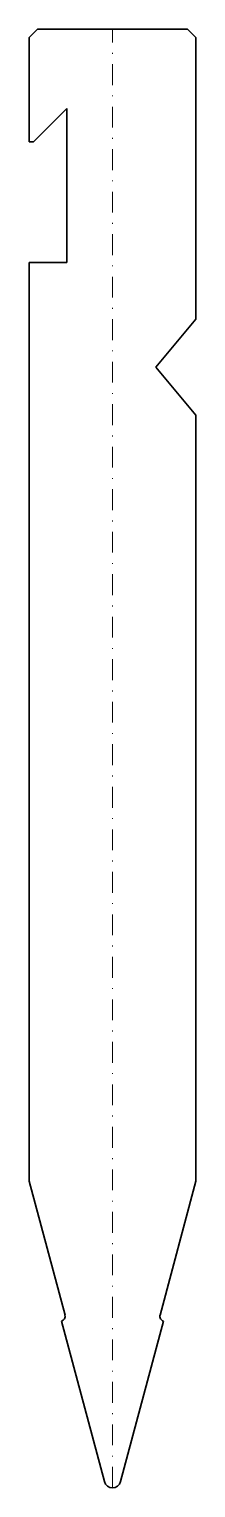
# Model space of a CAD drawing. Header units: millimetres. Extents: x -10 to 10, y 0 to 175.
import ezdxf

# ---------------------------------------------------------------- set-up
doc = ezdxf.new("R2010")
doc.units = ezdxf.units.MM
doc.header["$LTSCALE"] = 5
doc.linetypes.add('AUSGEZOGEN', pattern=[0])
doc.linetypes.add('DASHDOT', pattern=[1, 0.5, -0.25, 0, -0.25])
doc.layers.add('2', color=7, linetype='Continuous')

msp = doc.modelspace()

# ---------------------------------------------------------------- linework, layer by layer
at = {"layer": '2', "color": 7, "linetype": 'AUSGEZOGEN', "lineweight": 35}
for p, q in [((-9, 175), (-10, 174)), ((-10, 174), (-10, 161.5)), ((9, 175), (-9, 175)), ((10, 174), (9, 175)), ((10, 140.2), (10, 174)), ((-9.5, 161.5), (-5.5, 165.5)), ((-5.5, 165.5), (-5.5, 147)), ((-10, 161.5), (-9.5, 161.5)), ((-5.5, 147), (-10, 147)), ((-10, 147), (-10, 36.78)), ((5.18, 134.45), (10, 140.2)), ((10, 128.7), (5.18, 134.45)), ((10, 36.78), (10, 128.7)), ((-10, 36.78), (-5.7, 20.73)), ((5.7, 20.73), (10, 36.78)), ((-6.13, 20), (-0.97, 0.74)), ((0.97, 0.74), (6.13, 20))]:
    msp.add_line(p, q, dxfattribs=at)
at = {"layer": '2', "color": 7, "linetype": 'DASHDOT', "lineweight": 18}
msp.add_line((0, 0), (0, 175), dxfattribs=at)
at = {"layer": '2', "color": 7, "linetype": 'AUSGEZOGEN', "lineweight": 35}
for centre, radius, start, end in [((-6.28, 20.58), 0.6, 285, 15), ((6.28, 20.58), 0.6, 165, 255), ((0, 1), 1, 195, 345)]:
    msp.add_arc(centre, radius, start, end, dxfattribs=at)

doc.saveas('drawing.dxf')
